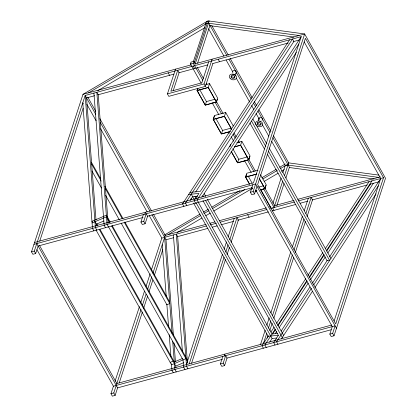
<?xml version="1.0" encoding="UTF-8"?>
<svg xmlns="http://www.w3.org/2000/svg" width="417" height="417" viewBox="0 0 417 417"><rect width="100%" height="100%" fill="white"/><g stroke="black" fill="none" stroke-linecap="round" stroke-linejoin="round"><path stroke-width="0.63" d="M143.021 217.465L38.135 246.025L35.68 253.526L32.865 254.292L31.499 251.852L82.983 94.336L207.979 20.85L304.665 33.975L385.501 178.273L334.017 335.789L331.202 336.555L329.837 334.111L332.286 326.61L255.777 190.032M35.68 253.526L34.314 251.086L85.172 95.477L301.23 36.644L253.442 182.849L34.575 242.444M39.766 241.036L83.113 108.404M212.884 63.473L205.399 86.382L168.796 96.348L167.431 93.903L175.526 69.139M173.243 90.593L179.086 72.72L177.715 70.275L170.866 91.234L201.838 82.801L208.688 61.846M201.244 83.317L190.423 63.999L191.049 62.097L193.863 61.33L195.453 64.171M145.116 223.731L143.75 221.286L146.2 213.785L147.571 216.23L145.116 223.731L142.301 224.497L140.93 222.053L143.385 214.552M193.42 61.466L206.389 21.783L209.209 21.017L195.234 63.77M202.787 80.278L193.243 63.233L193.863 61.33M144.793 214.171L145.413 212.263M194.228 62.915L207.176 23.305M197.606 63.144L209.954 25.364M205.769 84.635L209.522 83.614L217.737 98.276L216.491 102.087L205.232 105.152L197.017 90.489L197.731 88.31M217.267 99.142L216.329 102.019L205.289 105.027L197.184 90.557L197.934 88.258M205.399 86.382L204.028 83.942L212.123 59.172M216.491 102.087L208.281 87.424L209.522 83.614M36.764 243.585L117.599 387.883L115.149 395.384L112.335 396.15L110.964 393.705L113.414 386.205L36.904 249.627M115.045 381.216L139.445 306.573M140.654 302.872L144.485 291.149M146.096 286.213L150.13 273.875M151.34 270.174L161.827 238.097L149.124 215.427M205.289 105.027L206.415 101.576L199.555 89.332M115.149 395.384L113.778 392.939L141.05 309.508M142.463 305.187L146.091 294.084M147.503 289.768L151.736 276.81M152.945 273.109L165.262 235.428L153.519 214.458M119.231 382.895L142.421 311.952M143.63 308.246L147.66 295.914M149.072 291.592L152.903 279.87M154.514 274.939L162.781 249.642M229.532 131.798L221.396 134.008L213.186 119.351L214.432 115.54L225.691 112.475L233.27 126.007M230.653 131.381L221.453 133.883L213.348 119.418L214.479 115.968M235.36 75.441L236.236 72.761M231.711 129.254L224.445 116.286L225.691 112.475M221.453 133.883L222.584 130.432L215.725 118.193M229.887 146.576L230.596 144.402M230.267 145.976L230.643 144.824M231.56 152.158L237.565 162.87L248.824 159.805L240.614 145.142L241.86 141.332L236.851 142.697M249.788 156.286L248.662 159.737L237.622 162.745L238.748 159.294L232.827 148.723M258.154 120.961L259.03 118.287M248.824 159.805L250.07 155.994L241.86 141.332M249.309 183.834L245.519 177.069L246.765 173.258L258.024 170.193M249.736 184.371L245.681 177.136L246.624 174.259M186.404 364.599L222.496 254.172M224.111 249.236L226.53 241.834M228.141 236.898L234.192 218.393M189.219 363.827L224.101 257.107M225.717 252.17L228.135 244.769M229.746 239.832L237.007 217.627L238.378 220.072L231.117 242.277M191.596 363.191L225.472 259.551M227.083 254.615L229.501 247.213M257.002 186.43L254.552 193.931L251.738 194.697L250.367 192.258L252.817 184.757M254.552 193.931L253.182 191.492L304.665 33.975L194.755 63.9M260.536 189.766L264.826 188.599L265.957 185.148M260.615 189.855L264.993 188.666L266.239 184.856L260.552 174.702M224.586 365.584L223.215 363.144L225.665 355.644L227.036 358.083L224.586 365.584L221.766 366.35L220.4 363.911L222.85 356.41M272.885 203.324L281.121 178.127M282.929 172.596L285.233 165.544L288.048 164.778L284.54 175.521M224.257 356.024L224.883 354.122M282.731 181.051L274.073 207.53L263.575 188.786M288.131 164.522L288.673 162.87M276.872 205.612L284.102 183.49M285.911 177.96L289.419 167.222M260.542 344.411L265.181 330.222M266.791 325.286L269.215 317.884M270.826 312.948L290.79 251.873M292.4 246.942L302.481 216.095M304.295 210.543L308.33 198.205M263.356 343.644L266.786 333.157M268.397 328.221L270.821 320.819M272.431 315.883L292.395 254.813M294.006 249.877L304.087 219.029M305.901 213.478L311.145 197.439L312.515 199.884L307.068 216.538M267.349 338.067L268.157 335.602M269.768 330.665L272.186 323.264M273.802 318.327L293.761 257.253M295.377 252.316L305.458 221.474M334.116 321.007L380.695 178.502L304.186 41.924M334.017 335.789L332.651 333.345L335.101 325.844L113.414 386.205M383.51 177.736L335.721 323.941L257.628 184.528L305.411 38.322L383.51 177.736L298.275 200.942M289.57 39.818L182.516 203.897L183.881 206.342M190.225 200.296L192.623 196.621L197.741 196.126M195.729 191.856L293.855 41.471L292.484 39.026L185.429 203.105L186.8 205.55M301.23 36.644L200.259 191.398L190.027 192.388M298.822 44.009L197.09 199.931L198.456 202.375M201.838 197.189L296.279 52.443M202.938 200.598L278.394 335.289L268.162 336.279L261.98 345.756L263.351 348.195M270.914 332.062L274.115 327.157M276.601 323.347L305.755 278.665M307.887 275.397L322.821 252.509M325.307 248.699L369.035 181.676M275.251 329.091L264.894 344.958L266.265 347.403M277.738 325.276L306.891 280.594M309.378 276.784L323.957 254.443M326.443 250.627L371.954 180.884M272.64 333.96L275.481 329.602M277.972 325.786L307.126 281.11M309.612 277.295L324.186 254.954M326.678 251.138L370.405 184.121M269.69 342.154L272.087 338.479L276.565 338.046M275.199 333.715L276.617 331.536M279.109 327.72L308.262 283.039M310.394 279.771L325.323 256.888M327.814 253.072L373.319 183.329M278.394 335.289L273.641 342.581L275.006 345.021M281.147 331.072L309.946 286.938M312.432 283.122L327.366 260.234M329.498 256.966L380.695 178.502M311.442 288.319L276.554 341.784L277.925 344.228M313.574 285.046L378.287 185.862M281.308 339.042L312.453 291.306M314.944 287.49L376.103 193.754M88.612 92.803L207.259 23.05L299.036 35.508M97.823 90.635L204.799 27.746M164.694 234.875L200.03 214.098M203.397 212.117L208.448 209.152M211.81 207.171L239.858 190.684M261.735 177.819L276.32 169.245M279.687 167.269L285.296 163.97M168.077 234.656L200.567 215.558M203.923 213.582L208.964 210.621M212.326 208.646L244.81 189.547M262.736 179.008L277.3 170.449M280.657 168.473L286.724 164.908L378.5 177.366M177.288 232.493L201.932 218.002M205.852 215.698L210.335 213.066M213.697 211.091L252.342 188.369M264.102 181.452L278.108 173.222M281.465 171.246L284.269 169.599M92.074 222.98L106.481 216.814L109.754 222.657M103.812 220.984L96.327 224.19L96.463 225.951M170.172 362.394L173.055 361.158M182.359 358.505L174.296 361.961L100.007 229.35M175.927 367.804L175.792 366.043L183.855 362.592M205.769 23.691L208.583 22.919M190.423 63.999L193.243 63.233M82.983 94.336L191.32 64.838M94.659 95.707L86.543 97.917L95.999 219.952M97.781 94.857L173.957 74.117M178.956 72.756L207.687 64.932M212.686 63.572L288.236 42.998M293.229 41.637L299.474 39.938M167.431 93.903L204.028 83.942M197.017 90.489L208.281 87.424M197.184 90.557L208.224 87.549L216.329 102.019M206.415 101.576L215 99.236M213.186 119.351L224.445 116.286M213.348 119.418L224.388 116.411L231.56 129.207M222.584 130.432L231.169 128.097M238.003 142.822L239.843 142.322M234.354 146.847L240.614 145.142M234.422 146.94L240.557 145.267L248.662 159.737M238.748 159.294L247.333 156.954M245.519 177.069L256.778 174.004M245.681 177.136L256.721 174.129M33.949 244.352L255.637 183.991L336.472 328.288M147.571 216.23L252.306 187.713M258.597 187.15L263.502 185.815M31.499 251.852L34.314 251.086M140.93 222.053L143.75 221.286M250.367 192.258L253.182 191.492M255.626 191.101L256.856 190.767M254.98 191.387L256.862 190.877M164.95 235.511L206.087 224.31M209.855 223.283L214.88 221.917M219.279 220.718L266.38 207.89M269.523 207.035L270.779 206.696M273.917 205.842L294.016 200.368M297.785 199.342L380.377 176.85M161.827 238.097L206.472 225.941M210.22 224.919L216.465 223.22M220.212 222.198L267.047 209.449M270.795 208.427L294.527 201.964M151.944 214.661L166.008 239.775L173.503 237.732M177.251 236.715L207.843 228.386M212.217 227.192L217.21 225.832M220.958 224.815L233.442 221.411M237.815 220.223L268.418 211.888M272.165 210.872L295.898 204.408M300.271 203.215L307.762 201.176M312.135 199.988L367.08 185.028M370.202 184.173L378.944 181.796M331.651 325.046L116.854 383.536L39.391 245.253M117.599 387.883L222.339 359.365M226.884 358.125L331.14 329.738M110.964 393.705L113.778 392.939M220.4 363.911L223.215 363.144M329.837 334.111L332.651 333.345M188.698 194.426L198.93 193.436L194.171 200.723L195.542 203.168M277.805 333.438L272.051 333.996L198.08 201.948M209.855 25.661L293.985 37.082M288.105 162.797L378.975 175.13M289.325 167.514L374.091 179.023M211.753 25.562L228.302 55.101M230.21 58.51L252.17 97.714M254.396 101.685L256.627 105.663M258.853 109.64L270.946 131.23M273.495 135.775L288.767 163.042M208.86 23.409L226.723 55.305M228.954 59.282L251.227 99.048M253.458 103.025L255.684 107.002M257.914 110.979L270.007 132.564M272.869 137.678L289.148 166.732M208.63 28.799L223.908 56.071M226.134 60.048L232.822 71.979M236.319 78.229L249.689 102.087M251.597 105.496L253.823 109.473M256.054 113.45L259.233 119.132M262.418 124.813L268.783 136.171M271.644 141.285L285.332 165.716M252.853 119.001L266.823 143.938M269.043 147.905L330.952 258.415M218.185 59.256L219.556 61.7M251.524 121.039L265.811 146.544M268.35 151.079L329.623 260.453L327.064 260.703L267.38 154.16M249.919 122.989L264.519 149.057M197.366 67.58L203.413 78.37M206.274 83.483L206.91 84.62M216.459 101.665L223.142 113.596M233.963 132.908L236.189 136.885M238.42 140.863L239.374 142.567M248.6 159.044L255.287 170.975M264.831 188.015L274.699 205.628M259.306 178.512L264.993 188.666M259.218 178.58L264.826 188.599M215.198 102.431L221.563 113.794M233.02 134.248L235.251 138.225M247.344 159.81L254.026 171.741M193.201 66.058L194.572 68.503M272.666 207.916L274.037 210.361M212.065 102.634L218.748 114.56M228.615 132.173L229.251 133.31M231.159 136.719L233.708 141.264M244.529 160.576L251.211 172.508M260.761 189.553L271.258 208.302M248.058 175.911L252.108 183.146M231.075 151.058L237.622 162.745M251.607 187.707L252.228 188.823M251.519 187.786L252.149 188.911M168.218 72.866L169.589 75.305M247.682 214.719L249.053 217.163M204.184 193.592L205.774 196.428M207.358 199.258L283.654 335.45M202.855 195.63L203.402 196.61M205.498 200.348L282.325 337.489M194.906 196.282L196.172 198.549M191.252 194.176L194.207 199.456M196.115 202.855L272.087 338.479M191.017 198.57L191.653 199.701M193.556 203.1L268.162 336.279M87.799 97.145L95.738 111.313M99.866 118.683L151.611 211.054M95.748 114.352L85.172 95.477L95.41 227.614L96.78 230.059M100.195 122.285L150.037 211.263M86.903 104.354L96.108 120.789M100.554 128.723L147.222 212.029M83.317 103.812L82.769 102.837L92.496 228.407L93.867 230.851M91.542 162.474L100.752 178.909M104.875 186.279L122.973 218.581M124.881 221.98L169.641 301.887M91.672 164.116L101.195 181.119M105.324 188.484L122.15 218.524M124.37 222.49L169.771 303.529L166.889 304.764L121.175 223.158M91.964 171.017L101.487 188.02M105.616 195.385L119.267 219.754M110.26 222.146L106.351 215.172L91.948 221.338L92.496 222.313M112.163 225.545L187.186 359.47M111.657 226.056L187.316 361.112M108.462 226.723L183.063 359.902L183.621 367.09L184.992 369.535M108.441 226.884L107.07 224.44L96.833 92.298L98.204 94.742L108.144 223.069M187.905 368.737L186.535 366.298L185.946 358.667L171.543 364.833L95.993 229.97M105.522 227.677L104.156 225.232L93.919 93.095M96.833 223.679L97.786 225.383M94.956 221.745L97.281 225.894M99.189 229.303L175.792 366.043M176.245 371.912L174.879 369.472L172.685 341.189M173.331 372.709L171.96 370.265L171.455 363.739M187.462 363.019L177.668 236.601L176.297 234.156L185.82 357.025M173.383 234.948L182.385 351.119M166.008 239.775L173.399 335.195M174.004 342.983L175.463 361.805M164.642 237.33L172.085 333.397M162.234 244.69L166.247 296.497M166.852 304.264L168.604 326.928M169.208 334.7L170.913 356.717M261.297 123.437A1.887 1.465 18.1 0 1 259.181 124.157A1.887 1.465 18.1 0 1 257.706 122.405M259.682 121.258A1.887 1.465 18.1 0 1 260.583 121.623M259.113 119.439A1.887 1.465 18.1 0 1 259.827 117.589A1.887 1.465 18.1 0 1 262.272 118.287A1.887 1.465 18.1 0 1 261.985 120.263M235.011 76.514A1.887 1.465 18.1 0 1 233.129 77.291A1.887 1.465 18.1 0 1 231.445 75.878M232.451 74.372A1.887 1.465 18.1 0 1 233.864 74.471M234.297 74.7A1.887 1.465 18.1 0 1 234.922 75.362M232.827 72.516A1.887 1.465 18.1 0 1 233.536 70.666A1.887 1.465 18.1 0 1 235.986 71.364A1.887 1.465 18.1 0 1 235.699 73.34M257.784 124.673A1.887 1.465 18.1 0 0 260.927 124.563A1.887 1.465 18.1 0 0 258.832 122.348A1.887 1.465 18.1 0 0 257.784 124.673M256.481 125.428A3.644 2.836 18.1 0 0 262.559 125.215A3.644 2.836 18.1 0 0 258.504 120.94A3.644 2.836 18.1 0 0 256.481 125.428M231.498 77.75A1.887 1.465 18.1 0 0 234.641 77.64A1.887 1.465 18.1 0 0 232.545 75.425A1.887 1.465 18.1 0 0 231.498 77.75M230.194 78.505A3.644 2.836 18.1 0 0 236.272 78.292A3.644 2.836 18.1 0 0 232.217 74.017A3.644 2.836 18.1 0 0 230.194 78.505"/></g></svg>
